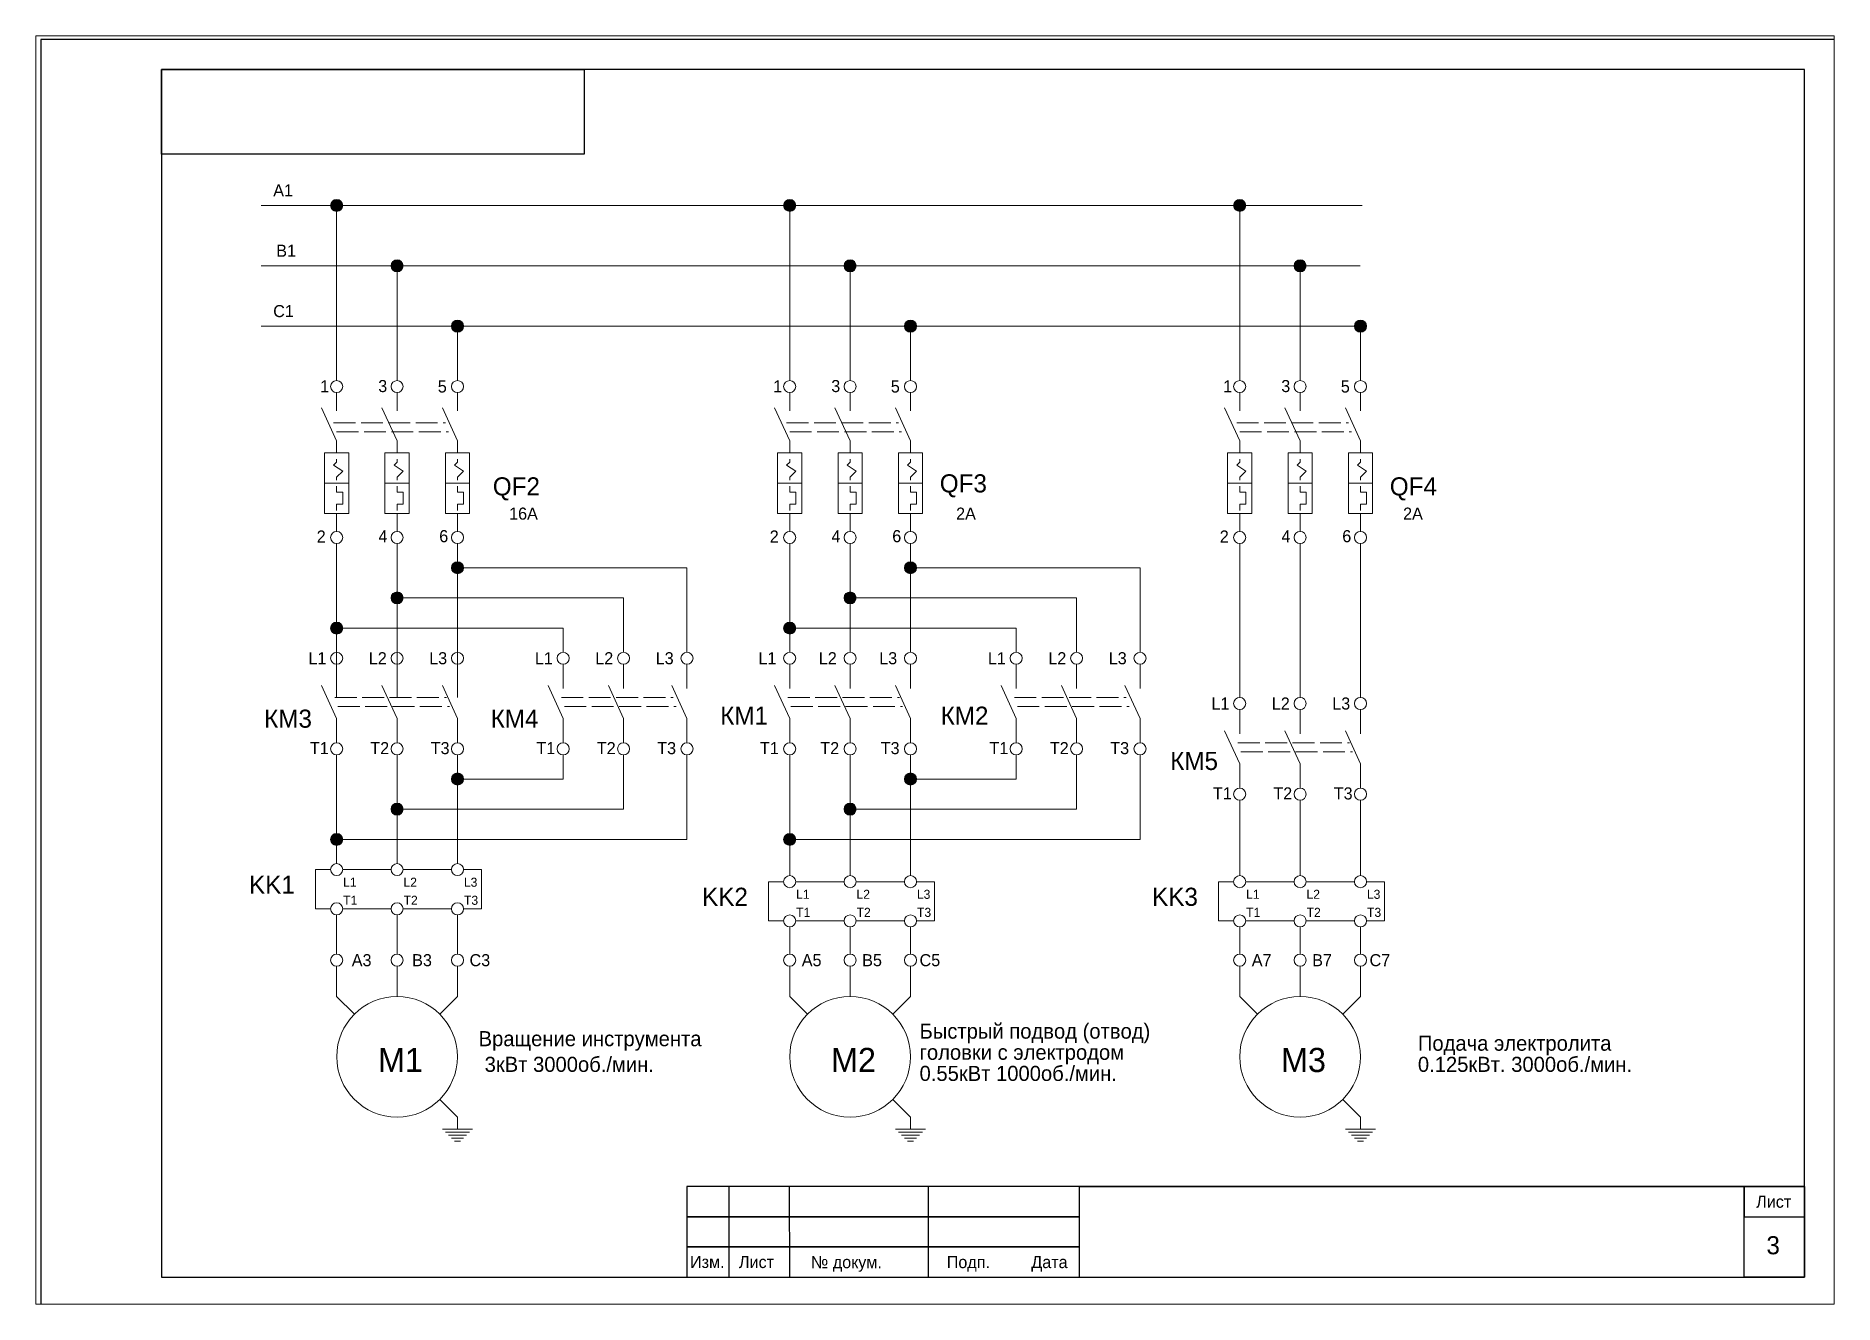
# Paper-space layout 'Лист2' of a CAD drawing. Header units: millimetres. Extents: x -3 to 293, y -4 to 205.
# The model-space entities are those that its viewports show. They can reach past a viewport. Long polylines and large blocks are cut down to what shows.
import ezdxf

# ---------------------------------------------------------------- set-up
doc = ezdxf.new("R2010")
doc.units = ezdxf.units.MM
doc.linetypes.add('ACAD_ISO02W100', pattern=[15, 12, -3])
for name, color, linetype, lineweight in [('Маркировка', 7, 'Continuous', 25), ('РАМКА', 7, 'Continuous', 30), ('Элементы', 7, 'Continuous', 18)]:
    doc.layers.add(name, color=color, linetype=linetype, lineweight=lineweight)
doc.styles.get("Standard").update_dxf_attribs({"font": 'cad2win.shx'})

msp = doc.modelspace()

# ---------------------------------------------------------------- hatches: boundary and pattern name
at = {"layer": 'Элементы'}
h = msp.add_hatch(color=256, dxfattribs=at)
h.dxf.hatch_style = 1
h.paths.add_polyline_path([(2006.94, -408.96, 1), (2004.94, -408.96, 1)])
h = msp.add_hatch(color=256, dxfattribs=at)
h.dxf.hatch_style = 1
h.paths.add_polyline_path([(2081.94, -408.96, 1), (2079.94, -408.96, 1)])
h = msp.add_hatch(color=256, dxfattribs=at)
h.dxf.hatch_style = 1
h.paths.add_polyline_path([(2156.44, -408.96, 1), (2154.44, -408.96, 1)])
h = msp.add_hatch(color=256, dxfattribs=at)
h.dxf.hatch_style = 1
h.paths.add_polyline_path([(2016.94, -418.96, 1), (2014.94, -418.96, 1)])
h = msp.add_hatch(color=256, dxfattribs=at)
h.dxf.hatch_style = 1
h.paths.add_polyline_path([(2091.94, -418.96, 1), (2089.94, -418.96, 1)])
h = msp.add_hatch(color=256, dxfattribs=at)
h.dxf.hatch_style = 1
h.paths.add_polyline_path([(2166.44, -418.96, 1), (2164.44, -418.96, 1)])
h = msp.add_hatch(color=256, dxfattribs=at)
h.dxf.hatch_style = 1
h.paths.add_polyline_path([(2026.94, -428.96, 1), (2024.94, -428.96, 1)])
h = msp.add_hatch(color=256, dxfattribs=at)
h.dxf.hatch_style = 1
h.paths.add_polyline_path([(2101.94, -428.96, 1), (2099.94, -428.96, 1)])
h = msp.add_hatch(color=256, dxfattribs=at)
h.dxf.hatch_style = 1
h.paths.add_polyline_path([(2176.44, -428.96, 1), (2174.44, -428.96, 1)])
h = msp.add_hatch(color=256, dxfattribs=at)
h.dxf.hatch_style = 1
h.paths.add_polyline_path([(2026.94, -468.96, 1), (2024.94, -468.96, 1)])
h = msp.add_hatch(color=256, dxfattribs=at)
h.dxf.hatch_style = 1
h.paths.add_polyline_path([(2101.94, -468.96, 1), (2099.94, -468.96, 1)])
h = msp.add_hatch(color=256, dxfattribs=at)
h.dxf.hatch_style = 1
h.paths.add_polyline_path([(2016.94, -473.96, 1), (2014.94, -473.96, 1)])
h = msp.add_hatch(color=256, dxfattribs=at)
h.dxf.hatch_style = 1
h.paths.add_polyline_path([(2091.94, -473.96, 1), (2089.94, -473.96, 1)])
h = msp.add_hatch(color=256, dxfattribs=at)
h.dxf.hatch_style = 1
h.paths.add_polyline_path([(2006.94, -478.96, 1), (2004.94, -478.96, 1)])
h = msp.add_hatch(color=256, dxfattribs=at)
h.dxf.hatch_style = 1
h.paths.add_polyline_path([(2081.94, -478.96, 1), (2079.94, -478.96, 1)])
h = msp.add_hatch(color=256, dxfattribs=at)
h.dxf.hatch_style = 1
h.paths.add_polyline_path([(2026.94, -503.96, 1), (2024.94, -503.96, 1)])
h = msp.add_hatch(color=256, dxfattribs=at)
h.dxf.hatch_style = 1
h.paths.add_polyline_path([(2101.94, -503.96, 1), (2099.94, -503.96, 1)])
h = msp.add_hatch(color=256, dxfattribs=at)
h.dxf.hatch_style = 1
h.paths.add_polyline_path([(2016.94, -508.96, 1), (2014.94, -508.96, 1)])
h = msp.add_hatch(color=256, dxfattribs=at)
h.dxf.hatch_style = 1
h.paths.add_polyline_path([(2091.94, -508.96, 1), (2089.94, -508.96, 1)])
h = msp.add_hatch(color=256, dxfattribs=at)
h.dxf.hatch_style = 1
h.paths.add_polyline_path([(2006.94, -513.96, 1), (2004.94, -513.96, 1)])
h = msp.add_hatch(color=256, dxfattribs=at)
h.dxf.hatch_style = 1
h.paths.add_polyline_path([(2081.94, -513.96, 1), (2079.94, -513.96, 1)])

# ---------------------------------------------------------------- linework, layer by layer
at = {"layer": 'РАМКА'}
for p, q in [((2248.94, -386.46), (1976.94, -386.46)), ((1976.94, -386.46), (1976.94, -586.46)), ((2248.94, -586.46), (2248.94, -386.46)), ((1976.94, -586.46), (2248.94, -586.46)), ((2063.94, -586.46), (2248.94, -586.46)), ((2063.94, -586.46), (2248.94, -586.46)), ((2063.94, -586.46), (2248.94, -586.46))]:
    msp.add_line(p, q, dxfattribs=at)
at = {"layer": 'РАМКА', "lineweight": 35}
msp.add_line((2128.94, -571.46), (2248.94, -571.46), dxfattribs=at)
at = {"layer": 'РАМКА'}
for points in [[(2253.94, -381.46), (1956.94, -381.46), (1956.94, -591.46), (2253.94, -591.46)], [(2046.94, -386.46), (2046.94, -400.46), (1976.94, -400.46), (1976.94, -386.46)], [(2063.94, -586.46), (2080.94, -586.46), (2080.92, -571.46), (2063.92, -571.46)], [(2063.94, -576.46), (2128.94, -576.46), (2128.94, -571.46), (2063.94, -571.46)], [(2063.94, -586.46), (2070.94, -586.46), (2070.94, -571.46), (2063.94, -571.46)], [(2063.94, -586.46), (2103.94, -586.46), (2103.94, -571.46), (2063.94, -571.46)], [(2248.94, -586.46), (2238.94, -586.46), (2238.94, -571.46), (2248.94, -571.46)], [(2248.94, -571.46), (2238.94, -571.46), (2238.94, -576.46), (2248.94, -576.46)], [(2063.94, -581.46), (2128.94, -581.46), (2128.94, -576.46), (2063.94, -576.46)], [(2063.94, -586.46), (2128.94, -586.46), (2128.94, -581.46), (2063.94, -581.46)]]:
    msp.add_lwpolyline(points, close=True, dxfattribs=at)
at = {"layer": 'Элементы', "lineweight": 15}
for p, q in [((1993.44, -408.96), (2175.74, -408.96)), ((2005.94, -437.96), (2005.94, -408.96)), ((2080.94, -437.96), (2080.94, -408.96)), ((2155.44, -437.96), (2155.44, -408.96)), ((1993.44, -418.96), (2175.41, -418.96)), ((2015.94, -437.96), (2015.94, -418.96)), ((2090.94, -437.96), (2090.94, -418.96)), ((2165.44, -437.96), (2165.44, -418.96)), ((1993.44, -428.96), (2175.25, -428.96)), ((2025.94, -437.96), (2025.94, -428.96)), ((2100.94, -437.96), (2100.94, -428.96)), ((2175.44, -437.96), (2175.44, -428.96)), ((2005.94, -490.46), (2005.94, -464.96)), ((2015.94, -490.46), (2015.94, -464.96)), ((2025.94, -490.46), (2025.94, -464.96)), ((2080.94, -482.96), (2080.94, -464.96)), ((2090.94, -482.96), (2090.94, -464.96)), ((2100.94, -482.96), (2100.94, -464.96)), ((2155.44, -490.46), (2155.44, -464.96)), ((2165.44, -490.46), (2165.44, -464.96)), ((2175.44, -490.46), (2175.44, -464.96)), ((2025.94, -468.96), (2063.94, -468.96)), ((2063.94, -482.96), (2063.94, -468.96)), ((2100.94, -468.96), (2138.94, -468.96)), ((2138.94, -482.96), (2138.94, -468.96)), ((2015.94, -473.96), (2053.44, -473.96)), ((2053.44, -482.96), (2053.44, -473.96)), ((2090.94, -473.96), (2128.44, -473.96)), ((2128.44, -482.96), (2128.44, -473.96)), ((2005.94, -478.96), (2043.44, -478.96)), ((2043.44, -482.96), (2043.44, -478.96)), ((2080.94, -478.96), (2118.44, -478.96)), ((2118.44, -482.96), (2118.44, -478.96)), ((2005.94, -499.96), (2005.94, -517.96)), ((2015.94, -499.96), (2015.94, -517.96)), ((2025.94, -499.96), (2025.94, -517.96)), ((2043.44, -499.96), (2043.44, -503.96)), ((2053.44, -499.96), (2053.44, -508.96)), ((2063.94, -499.96), (2063.94, -513.96)), ((2080.94, -499.96), (2080.94, -519.96)), ((2090.94, -499.96), (2090.94, -519.96)), ((2100.94, -499.96), (2100.94, -519.96)), ((2118.44, -499.96), (2118.44, -503.96)), ((2128.44, -499.96), (2128.44, -508.96)), ((2138.94, -499.96), (2138.94, -513.96)), ((2025.94, -503.96), (2043.44, -503.96)), ((2100.94, -503.96), (2118.44, -503.96)), ((2015.94, -508.96), (2053.44, -508.96)), ((2090.94, -508.96), (2128.44, -508.96)), ((2155.44, -507.46), (2155.44, -519.96)), ((2165.44, -507.46), (2165.44, -519.96)), ((2175.44, -507.46), (2175.44, -519.96)), ((2005.94, -513.96), (2063.94, -513.96)), ((2080.94, -513.96), (2138.94, -513.96)), ((2005.94, -526.46), (2005.94, -532.96)), ((2015.94, -526.46), (2015.94, -532.96)), ((2025.94, -526.46), (2025.94, -532.96)), ((2080.94, -528.46), (2080.94, -532.96)), ((2090.94, -528.46), (2090.94, -532.96)), ((2100.94, -528.46), (2100.94, -532.96)), ((2155.44, -528.46), (2155.44, -532.96)), ((2165.44, -528.46), (2165.44, -532.96)), ((2175.44, -528.46), (2175.44, -532.96))]:
    msp.add_line(p, q, dxfattribs=at)
at = {"layer": 'Элементы'}
for p, q in [((2005.94, -442.96), (2005.94, -439.96)), ((2015.94, -442.96), (2015.94, -439.96)), ((2025.94, -442.96), (2025.94, -439.96)), ((2080.94, -442.96), (2080.94, -439.96)), ((2090.94, -442.96), (2090.94, -439.96)), ((2100.94, -442.96), (2100.94, -439.96)), ((2155.44, -442.96), (2155.44, -439.96)), ((2165.44, -442.96), (2165.44, -439.96)), ((2175.44, -442.96), (2175.44, -439.96)), ((2005.94, -447.96), (2003.44, -442.46)), ((2015.94, -447.96), (2013.44, -442.46)), ((2025.94, -447.96), (2023.44, -442.46)), ((2080.94, -447.96), (2078.44, -442.46)), ((2090.94, -447.96), (2088.44, -442.46)), ((2100.94, -447.96), (2098.44, -442.46)), ((2155.44, -447.96), (2152.94, -442.46)), ((2165.44, -447.96), (2162.94, -442.46)), ((2175.44, -447.96), (2172.94, -442.46)), ((2005.94, -449.96), (2005.94, -447.96)), ((2015.94, -449.96), (2015.94, -447.96)), ((2025.94, -449.96), (2025.94, -447.96)), ((2080.94, -449.96), (2080.94, -447.96)), ((2090.94, -449.96), (2090.94, -447.96)), ((2100.94, -449.96), (2100.94, -447.96)), ((2155.44, -449.96), (2155.44, -447.96)), ((2165.44, -449.96), (2165.44, -447.96)), ((2175.44, -449.96), (2175.44, -447.96)), ((2005.44, -451.96), (2005.94, -451.46)), ((2006.94, -452.96), (2005.44, -451.96)), ((2005.94, -451.46), (2005.94, -450.96)), ((2015.44, -451.96), (2015.94, -451.46)), ((2016.94, -452.96), (2015.44, -451.96)), ((2015.94, -451.46), (2015.94, -450.96)), ((2025.44, -451.96), (2025.94, -451.46)), ((2026.94, -452.96), (2025.44, -451.96)), ((2025.94, -451.46), (2025.94, -450.96)), ((2080.44, -451.96), (2080.94, -451.46)), ((2081.94, -452.96), (2080.44, -451.96)), ((2080.94, -451.46), (2080.94, -450.96)), ((2090.44, -451.96), (2090.94, -451.46)), ((2091.94, -452.96), (2090.44, -451.96)), ((2090.94, -451.46), (2090.94, -450.96)), ((2100.44, -451.96), (2100.94, -451.46)), ((2101.94, -452.96), (2100.44, -451.96)), ((2100.94, -451.46), (2100.94, -450.96)), ((2154.94, -451.96), (2155.44, -451.46)), ((2156.44, -452.96), (2154.94, -451.96)), ((2155.44, -451.46), (2155.44, -450.96)), ((2164.94, -451.96), (2165.44, -451.46)), ((2166.44, -452.96), (2164.94, -451.96)), ((2165.44, -451.46), (2165.44, -450.96)), ((2174.94, -451.96), (2175.44, -451.46)), ((2176.44, -452.96), (2174.94, -451.96)), ((2175.44, -451.46), (2175.44, -450.96)), ((2003.94, -454.96), (2007.94, -454.96)), ((2005.94, -453.96), (2006.94, -452.96)), ((2005.94, -454.46), (2005.94, -453.96)), ((2013.94, -454.96), (2017.94, -454.96)), ((2015.94, -453.96), (2016.94, -452.96)), ((2015.94, -454.46), (2015.94, -453.96)), ((2023.94, -454.96), (2027.94, -454.96)), ((2025.94, -453.96), (2026.94, -452.96)), ((2025.94, -454.46), (2025.94, -453.96)), ((2078.94, -454.96), (2082.94, -454.96)), ((2080.94, -453.96), (2081.94, -452.96)), ((2080.94, -454.46), (2080.94, -453.96)), ((2088.94, -454.96), (2092.94, -454.96)), ((2090.94, -453.96), (2091.94, -452.96)), ((2090.94, -454.46), (2090.94, -453.96)), ((2098.94, -454.96), (2102.94, -454.96)), ((2100.94, -453.96), (2101.94, -452.96)), ((2100.94, -454.46), (2100.94, -453.96)), ((2153.44, -454.96), (2157.44, -454.96)), ((2155.44, -453.96), (2156.44, -452.96)), ((2155.44, -454.46), (2155.44, -453.96)), ((2163.44, -454.96), (2167.44, -454.96)), ((2165.44, -453.96), (2166.44, -452.96)), ((2165.44, -454.46), (2165.44, -453.96)), ((2173.44, -454.96), (2177.44, -454.96)), ((2175.44, -453.96), (2176.44, -452.96)), ((2175.44, -454.46), (2175.44, -453.96)), ((2005.94, -456.46), (2005.94, -455.46)), ((2006.94, -456.46), (2005.94, -456.46)), ((2006.94, -458.46), (2006.94, -456.46)), ((2015.94, -456.46), (2015.94, -455.46)), ((2016.94, -456.46), (2015.94, -456.46)), ((2016.94, -458.46), (2016.94, -456.46)), ((2025.94, -456.46), (2025.94, -455.46)), ((2026.94, -456.46), (2025.94, -456.46)), ((2026.94, -458.46), (2026.94, -456.46)), ((2080.94, -456.46), (2080.94, -455.46)), ((2081.94, -456.46), (2080.94, -456.46)), ((2081.94, -458.46), (2081.94, -456.46)), ((2090.94, -456.46), (2090.94, -455.46)), ((2091.94, -456.46), (2090.94, -456.46)), ((2091.94, -458.46), (2091.94, -456.46)), ((2100.94, -456.46), (2100.94, -455.46)), ((2101.94, -456.46), (2100.94, -456.46)), ((2101.94, -458.46), (2101.94, -456.46)), ((2155.44, -456.46), (2155.44, -455.46)), ((2156.44, -456.46), (2155.44, -456.46)), ((2156.44, -458.46), (2156.44, -456.46)), ((2165.44, -456.46), (2165.44, -455.46)), ((2166.44, -456.46), (2165.44, -456.46)), ((2166.44, -458.46), (2166.44, -456.46)), ((2175.44, -456.46), (2175.44, -455.46)), ((2176.44, -456.46), (2175.44, -456.46)), ((2176.44, -458.46), (2176.44, -456.46)), ((2005.94, -459.46), (2005.94, -458.46)), ((2005.94, -458.46), (2006.94, -458.46)), ((2005.94, -462.96), (2005.94, -459.96)), ((2015.94, -459.46), (2015.94, -458.46)), ((2015.94, -458.46), (2016.94, -458.46)), ((2015.94, -462.96), (2015.94, -459.96)), ((2025.94, -459.46), (2025.94, -458.46)), ((2025.94, -458.46), (2026.94, -458.46)), ((2025.94, -462.96), (2025.94, -459.96)), ((2080.94, -459.46), (2080.94, -458.46)), ((2080.94, -458.46), (2081.94, -458.46)), ((2080.94, -462.96), (2080.94, -459.96)), ((2090.94, -459.46), (2090.94, -458.46)), ((2090.94, -458.46), (2091.94, -458.46)), ((2090.94, -462.96), (2090.94, -459.96)), ((2100.94, -459.46), (2100.94, -458.46)), ((2100.94, -458.46), (2101.94, -458.46)), ((2100.94, -462.96), (2100.94, -459.96)), ((2155.44, -459.46), (2155.44, -458.46)), ((2155.44, -458.46), (2156.44, -458.46)), ((2155.44, -462.96), (2155.44, -459.96)), ((2165.44, -459.46), (2165.44, -458.46)), ((2165.44, -458.46), (2166.44, -458.46)), ((2165.44, -462.96), (2165.44, -459.96)), ((2175.44, -459.46), (2175.44, -458.46)), ((2175.44, -458.46), (2176.44, -458.46)), ((2175.44, -462.96), (2175.44, -459.96)), ((2005.94, -488.96), (2005.94, -484.96)), ((2015.94, -488.96), (2015.94, -484.96)), ((2025.94, -488.96), (2025.94, -484.96)), ((2043.44, -488.96), (2043.44, -484.96)), ((2053.44, -488.96), (2053.44, -484.96)), ((2063.94, -488.96), (2063.94, -484.96)), ((2080.94, -488.96), (2080.94, -484.96)), ((2090.94, -488.96), (2090.94, -484.96)), ((2100.94, -488.96), (2100.94, -484.96)), ((2118.44, -488.96), (2118.44, -484.96)), ((2128.44, -488.96), (2128.44, -484.96)), ((2138.94, -488.96), (2138.94, -484.96)), ((2005.94, -493.96), (2003.44, -488.46)), ((2015.94, -493.96), (2013.44, -488.46)), ((2025.94, -493.96), (2023.44, -488.46)), ((2043.44, -493.96), (2040.94, -488.46)), ((2053.44, -493.96), (2050.94, -488.46)), ((2063.94, -493.96), (2061.44, -488.46)), ((2080.94, -493.96), (2078.44, -488.46)), ((2090.94, -493.96), (2088.44, -488.46)), ((2100.94, -493.96), (2098.44, -488.46)), ((2118.44, -493.96), (2115.94, -488.46)), ((2128.44, -493.96), (2125.94, -488.46)), ((2138.94, -493.96), (2136.44, -488.46)), ((2005.94, -497.96), (2005.94, -493.96)), ((2015.94, -497.96), (2015.94, -493.96)), ((2025.94, -497.96), (2025.94, -493.96)), ((2043.44, -497.96), (2043.44, -493.96)), ((2053.44, -497.96), (2053.44, -493.96)), ((2063.94, -497.96), (2063.94, -493.96)), ((2080.94, -497.96), (2080.94, -493.96)), ((2090.94, -497.96), (2090.94, -493.96)), ((2100.94, -497.96), (2100.94, -493.96)), ((2118.44, -497.96), (2118.44, -493.96)), ((2128.44, -497.96), (2128.44, -493.96)), ((2138.94, -497.96), (2138.94, -493.96)), ((2155.44, -496.46), (2155.44, -492.46)), ((2165.44, -496.46), (2165.44, -492.46)), ((2175.44, -496.46), (2175.44, -492.46)), ((2155.44, -501.46), (2152.94, -495.96)), ((2165.44, -501.46), (2162.94, -495.96)), ((2175.44, -501.46), (2172.94, -495.96)), ((2155.44, -505.46), (2155.44, -501.46)), ((2165.44, -505.46), (2165.44, -501.46)), ((2175.44, -505.46), (2175.44, -501.46)), ((2005.94, -539.96), (2005.94, -534.96)), ((2015.94, -539.96), (2015.94, -534.96)), ((2025.94, -539.96), (2025.94, -534.96)), ((2080.94, -539.96), (2080.94, -534.96)), ((2090.94, -539.96), (2090.94, -534.96)), ((2100.94, -539.96), (2100.94, -534.96)), ((2155.44, -539.96), (2155.44, -534.96)), ((2165.44, -539.96), (2165.44, -534.96)), ((2175.44, -539.96), (2175.44, -534.96)), ((2008.87, -542.89), (2005.94, -539.96)), ((2023.01, -542.89), (2025.94, -539.96)), ((2083.87, -542.89), (2080.94, -539.96)), ((2098.01, -542.89), (2100.94, -539.96)), ((2158.37, -542.89), (2155.44, -539.96)), ((2172.51, -542.89), (2175.44, -539.96)), ((2023.01, -557.03), (2025.94, -559.96)), ((2098.01, -557.03), (2100.94, -559.96)), ((2172.51, -557.03), (2175.44, -559.96)), ((2023.44, -561.96), (2028.44, -561.96)), ((2023.94, -562.46), (2027.94, -562.46)), ((2025.94, -559.96), (2025.94, -561.96)), ((2098.44, -561.96), (2103.44, -561.96)), ((2098.94, -562.46), (2102.94, -562.46)), ((2100.94, -559.96), (2100.94, -561.96)), ((2172.94, -561.96), (2177.94, -561.96)), ((2173.44, -562.46), (2177.44, -562.46)), ((2175.44, -559.96), (2175.44, -561.96)), ((2024.44, -562.96), (2027.44, -562.96)), ((2024.94, -563.46), (2026.94, -563.46)), ((2025.44, -563.96), (2026.44, -563.96)), ((2099.44, -562.96), (2102.44, -562.96)), ((2099.94, -563.46), (2101.94, -563.46)), ((2100.44, -563.96), (2101.44, -563.96)), ((2173.94, -562.96), (2176.94, -562.96)), ((2174.44, -563.46), (2176.44, -563.46)), ((2174.94, -563.96), (2175.94, -563.96))]:
    msp.add_line(p, q, dxfattribs=at)
at = {"layer": 'Элементы', "linetype": 'ACAD_ISO02W100', "lineweight": 15, "ltscale": 0.3}
for p, q in [((2005.44, -444.96), (2023.94, -444.96)), ((2005.94, -446.46), (2024.44, -446.46)), ((2080.44, -444.96), (2098.94, -444.96)), ((2080.94, -446.46), (2099.44, -446.46)), ((2154.94, -444.96), (2173.44, -444.96)), ((2155.44, -446.46), (2173.94, -446.46)), ((2005.64, -490.46), (2024.14, -490.46)), ((2043.14, -490.46), (2061.64, -490.46)), ((2080.64, -490.46), (2099.14, -490.46)), ((2118.14, -490.46), (2136.64, -490.46)), ((2006.14, -491.96), (2024.64, -491.96)), ((2043.64, -491.96), (2062.14, -491.96)), ((2081.14, -491.96), (2099.64, -491.96)), ((2118.64, -491.96), (2137.14, -491.96)), ((2155.14, -497.96), (2173.64, -497.96)), ((2155.64, -499.46), (2174.14, -499.46))]:
    msp.add_line(p, q, dxfattribs=at)
at = {"layer": 'Элементы'}
for points in [[(2003.94, -459.96), (2003.94, -449.96), (2007.94, -449.96), (2007.94, -459.96)], [(2013.94, -459.96), (2013.94, -449.96), (2017.94, -449.96), (2017.94, -459.96)], [(2023.94, -459.96), (2023.94, -449.96), (2027.94, -449.96), (2027.94, -459.96)], [(2078.94, -459.96), (2078.94, -449.96), (2082.94, -449.96), (2082.94, -459.96)], [(2088.94, -459.96), (2088.94, -449.96), (2092.94, -449.96), (2092.94, -459.96)], [(2098.94, -459.96), (2098.94, -449.96), (2102.94, -449.96), (2102.94, -459.96)], [(2153.44, -459.96), (2153.44, -449.96), (2157.44, -449.96), (2157.44, -459.96)], [(2163.44, -459.96), (2163.44, -449.96), (2167.44, -449.96), (2167.44, -459.96)], [(2173.44, -459.96), (2173.44, -449.96), (2177.44, -449.96), (2177.44, -459.96)]]:
    msp.add_lwpolyline(points, close=True, dxfattribs=at)
at = {"layer": 'Элементы', "lineweight": 15}
for points in [[(2004.94, -525.46), (2002.44, -525.46), (2002.44, -518.96), (2004.94, -518.96)], [(2006.94, -518.96), (2014.94, -518.96)], [(2016.94, -518.96), (2024.94, -518.96)], [(2026.94, -518.96), (2029.94, -518.96), (2029.94, -525.46), (2026.94, -525.46)], [(2079.94, -527.46), (2077.44, -527.46), (2077.44, -520.96), (2079.94, -520.96)], [(2081.94, -520.96), (2089.94, -520.96)], [(2091.94, -520.96), (2099.94, -520.96)], [(2101.94, -520.96), (2104.94, -520.96), (2104.94, -527.46), (2101.94, -527.46)], [(2154.44, -527.46), (2151.94, -527.46), (2151.94, -520.96), (2154.44, -520.96)], [(2156.44, -520.96), (2164.44, -520.96)], [(2166.44, -520.96), (2174.44, -520.96)], [(2176.44, -520.96), (2179.44, -520.96), (2179.44, -527.46), (2176.44, -527.46)], [(2014.94, -525.46), (2006.94, -525.46)], [(2024.94, -525.46), (2016.94, -525.46)], [(2089.94, -527.46), (2081.94, -527.46)], [(2099.94, -527.46), (2091.94, -527.46)], [(2164.44, -527.46), (2156.44, -527.46)], [(2174.44, -527.46), (2166.44, -527.46)]]:
    msp.add_lwpolyline(points, dxfattribs=at)
at = {"layer": 'Элементы'}
for centre in [(2005.94, -408.96), (2080.94, -408.96), (2155.44, -408.96), (2015.94, -418.96), (2090.94, -418.96), (2165.44, -418.96), (2025.94, -428.96), (2100.94, -428.96), (2175.44, -428.96), (2025.94, -468.96), (2100.94, -468.96), (2015.94, -473.96), (2090.94, -473.96), (2005.94, -478.96), (2080.94, -478.96), (2025.94, -503.96), (2100.94, -503.96), (2015.94, -508.96), (2090.94, -508.96), (2005.94, -513.96), (2080.94, -513.96)]:
    msp.add_circle(centre, 1, dxfattribs=at)
at = {"layer": 'Элементы', "lineweight": 15}
for centre, radius in [((2005.94, -438.96), 1), ((2015.94, -438.96), 1), ((2025.94, -438.96), 1), ((2080.94, -438.96), 1), ((2090.94, -438.96), 1), ((2100.94, -438.96), 1), ((2155.44, -438.96), 1), ((2165.44, -438.96), 1), ((2175.44, -438.96), 1), ((2005.94, -463.96), 1), ((2015.94, -463.96), 1), ((2025.94, -463.96), 1), ((2080.94, -463.96), 1), ((2090.94, -463.96), 1), ((2100.94, -463.96), 1), ((2155.44, -463.96), 1), ((2165.44, -463.96), 1), ((2175.44, -463.96), 1), ((2005.94, -483.96), 1), ((2015.94, -483.96), 1), ((2025.94, -483.96), 1), ((2043.44, -483.96), 1), ((2053.44, -483.96), 1), ((2063.94, -483.96), 1), ((2080.94, -483.96), 1), ((2090.94, -483.96), 1), ((2100.94, -483.96), 1), ((2118.44, -483.96), 1), ((2128.44, -483.96), 1), ((2138.94, -483.96), 1), ((2155.44, -491.46), 1), ((2165.44, -491.46), 1), ((2175.44, -491.46), 1), ((2005.94, -498.96), 1), ((2015.94, -498.96), 1), ((2025.94, -498.96), 1), ((2043.44, -498.96), 1), ((2053.44, -498.96), 1), ((2063.94, -498.96), 1), ((2080.94, -498.96), 1), ((2090.94, -498.96), 1), ((2100.94, -498.96), 1), ((2118.44, -498.96), 1), ((2128.44, -498.96), 1), ((2138.94, -498.96), 1), ((2155.44, -506.46), 1), ((2165.44, -506.46), 1), ((2175.44, -506.46), 1), ((2005.94, -518.96), 1), ((2015.94, -518.96), 1), ((2025.94, -518.96), 1), ((2080.94, -520.96), 1), ((2090.94, -520.96), 1), ((2100.94, -520.96), 1), ((2155.44, -520.96), 1), ((2165.44, -520.96), 1), ((2175.44, -520.96), 1), ((2005.94, -525.46), 1), ((2015.94, -525.46), 1), ((2025.94, -525.46), 1), ((2080.94, -527.46), 1), ((2090.94, -527.46), 1), ((2100.94, -527.46), 1), ((2155.44, -527.46), 1), ((2165.44, -527.46), 1), ((2175.44, -527.46), 1), ((2005.94, -533.96), 1), ((2015.94, -533.96), 1), ((2025.94, -533.96), 1), ((2080.94, -533.96), 1), ((2090.94, -533.96), 1), ((2100.94, -533.96), 1), ((2155.44, -533.96), 1), ((2165.44, -533.96), 1), ((2175.44, -533.96), 1), ((2015.94, -549.96), 9.99), ((2090.94, -549.96), 9.99), ((2165.44, -549.96), 9.99)]:
    msp.add_circle(centre, radius, dxfattribs=at)

# ---------------------------------------------------------------- texts
at = {"layer": 'Маркировка'}
for s, height, p in [('A1', 2, (1995.44, -407.46)), ('B1', 2, (1995.94, -417.46)), ('C1', 2, (1995.44, -427.46)), ('16A', 2, (2034.49, -461)), ('2A', 2, (2108.49, -461)), ('2A', 2, (2182.49, -461)), ('L1', 2, (2001.26, -484.95)), ('L2', 2, (2011.26, -484.95)), ('L3', 2, (2021.26, -484.95)), ('L1', 2, (2038.76, -484.95)), ('L2', 2, (2048.76, -484.95)), ('L3', 2, (2058.76, -484.95)), ('L1', 2, (2075.76, -484.95)), ('L2', 2, (2085.76, -484.95)), ('L3', 2, (2095.76, -484.95)), ('L1', 2, (2113.76, -484.95)), ('L2', 2, (2123.76, -484.95)), ('L3', 2, (2133.76, -484.95)), ('L1', 2, (2150.76, -492.45)), ('L2', 2, (2160.76, -492.45)), ('L3', 2, (2170.76, -492.45)), ('T1', 2, (2001.51, -499.84)), ('T2', 2, (2011.51, -499.84)), ('T3', 2, (2021.51, -499.84)), ('T1', 2, (2039.01, -499.84)), ('T2', 2, (2049.01, -499.84)), ('T3', 2, (2059.01, -499.84)), ('T1', 2, (2076.01, -499.84)), ('T2', 2, (2086.01, -499.84)), ('T3', 2, (2096.01, -499.84)), ('T1', 2, (2114.01, -499.84)), ('T2', 2, (2124.01, -499.84)), ('T3', 2, (2134.01, -499.84)), ('T1', 2, (2151.01, -507.34)), ('T2', 2, (2161.01, -507.34)), ('T3', 2, (2171.01, -507.34)), ('L1', 1.5, (2007, -521.8)), ('L2', 1.5, (2017, -521.8)), ('L3', 1.5, (2027, -521.8)), ('T1', 1.5, (2007.02, -524.79)), ('T2', 1.5, (2017.02, -524.79)), ('T3', 1.5, (2027.02, -524.79)), ('L1', 1.5, (2082, -523.8)), ('L2', 1.5, (2092, -523.8)), ('L3', 1.5, (2102, -523.8)), ('L1', 1.5, (2156.5, -523.8)), ('L2', 1.5, (2166.5, -523.8)), ('L3', 1.5, (2176.5, -523.8)), ('T1', 1.5, (2082.02, -526.79)), ('T2', 1.5, (2092.02, -526.79)), ('T3', 1.5, (2102.02, -526.79)), ('T1', 1.5, (2156.52, -526.79)), ('T2', 1.5, (2166.52, -526.79)), ('T3', 1.5, (2176.52, -526.79)), ('A3', 2, (2008.44, -534.96)), ('В3', 2, (2018.44, -534.96)), ('С3', 2, (2027.94, -534.96)), ('A5', 2, (2082.94, -534.96)), ('В5', 2, (2092.94, -534.96)), ('С5', 2, (2102.44, -534.96)), ('A7', 2, (2157.44, -534.96)), ('В7', 2, (2167.44, -534.96)), ('С7', 2, (2176.94, -534.96)), ('Быстрый подвод (отвод)', 2.5, (2102.44, -546.96)), ('Вращение инструмента', 2.5, (2029.44, -548.21)), ('Подача электролита', 2.5, (2184.94, -548.96)), ('3кВт 3000об./мин.', 2.5, (2030.44, -552.46)), ('головки с электродом', 2.5, (2102.44, -550.46)), ('0.125кВт. 3000об./мин.', 2.5, (2184.94, -552.46)), ('0.55кВт 1000об./мин.', 2.5, (2102.44, -553.96))]:
    msp.add_text(s, height=height, dxfattribs=at).set_placement(p)
for s, p in [('1', (2003.22, -439.93)), ('3', (2012.83, -439.88)), ('5', (2022.69, -439.95)), ('1', (2078.22, -439.93)), ('3', (2087.83, -439.88)), ('5', (2097.69, -439.95)), ('1', (2152.72, -439.93)), ('3', (2162.33, -439.88)), ('5', (2172.19, -439.95)), ('2', (2002.65, -464.8)), ('4', (2012.87, -464.75)), ('6', (2022.93, -464.74)), ('2', (2077.65, -464.8)), ('4', (2087.87, -464.75)), ('6', (2097.93, -464.74)), ('2', (2152.15, -464.8)), ('4', (2162.37, -464.75)), ('6', (2172.43, -464.74))]:
    msp.add_text(s, height=2, rotation=0.4218, dxfattribs=at).set_placement(p)
at = {"layer": 'РАМКА'}
for s, height, p in [('Лист', 2, (2240.94, -574.96)), ('3', 3, (2242.64, -582.67)), ('Изм.', 2, (2064.44, -584.94)), ('Лист', 2, (2072.54, -584.95)), ('№ докум.', 2, (2084.46, -584.97)), ('Подп.', 2, (2106.94, -584.96)), ('Дата', 2, (2120.94, -584.96))]:
    msp.add_text(s, height=height, dxfattribs=at).set_placement(p)
at = {"layer": 'Элементы'}
for s, height, p in [('QF2', 3, (2031.79, -456.99)), ('QF3', 3, (2105.79, -456.49)), ('QF4', 3, (2180.29, -456.99)), ('КМ3', 3, (1993.94, -495.46)), ('КМ4', 3, (2031.44, -495.46)), ('КМ1', 3, (2069.44, -494.96)), ('КМ2', 3, (2105.94, -494.96)), ('КМ5', 3, (2143.94, -502.46)), ('KK1', 3, (1991.44, -522.96)), ('KK2', 3, (2066.44, -524.96)), ('KK3', 3, (2140.94, -524.96)), ('M1', 4, (2012.79, -552.49)), ('M2', 4, (2087.79, -552.49)), ('M3', 4, (2162.29, -552.49))]:
    msp.add_text(s, height=height, dxfattribs=at).set_placement(p)

psp = doc.layouts.new('Лист2')

# ---------------------------------------------------------------- viewports
at = {"layer": 'Элементы', "lineweight": 15}
psp.add_viewport(center=(144.94, 100.45), size=(296.62, 209.2805), view_center_point=(2105, -485.9), view_height=210.0227, dxfattribs=at)

doc.saveas('drawing.dxf')
